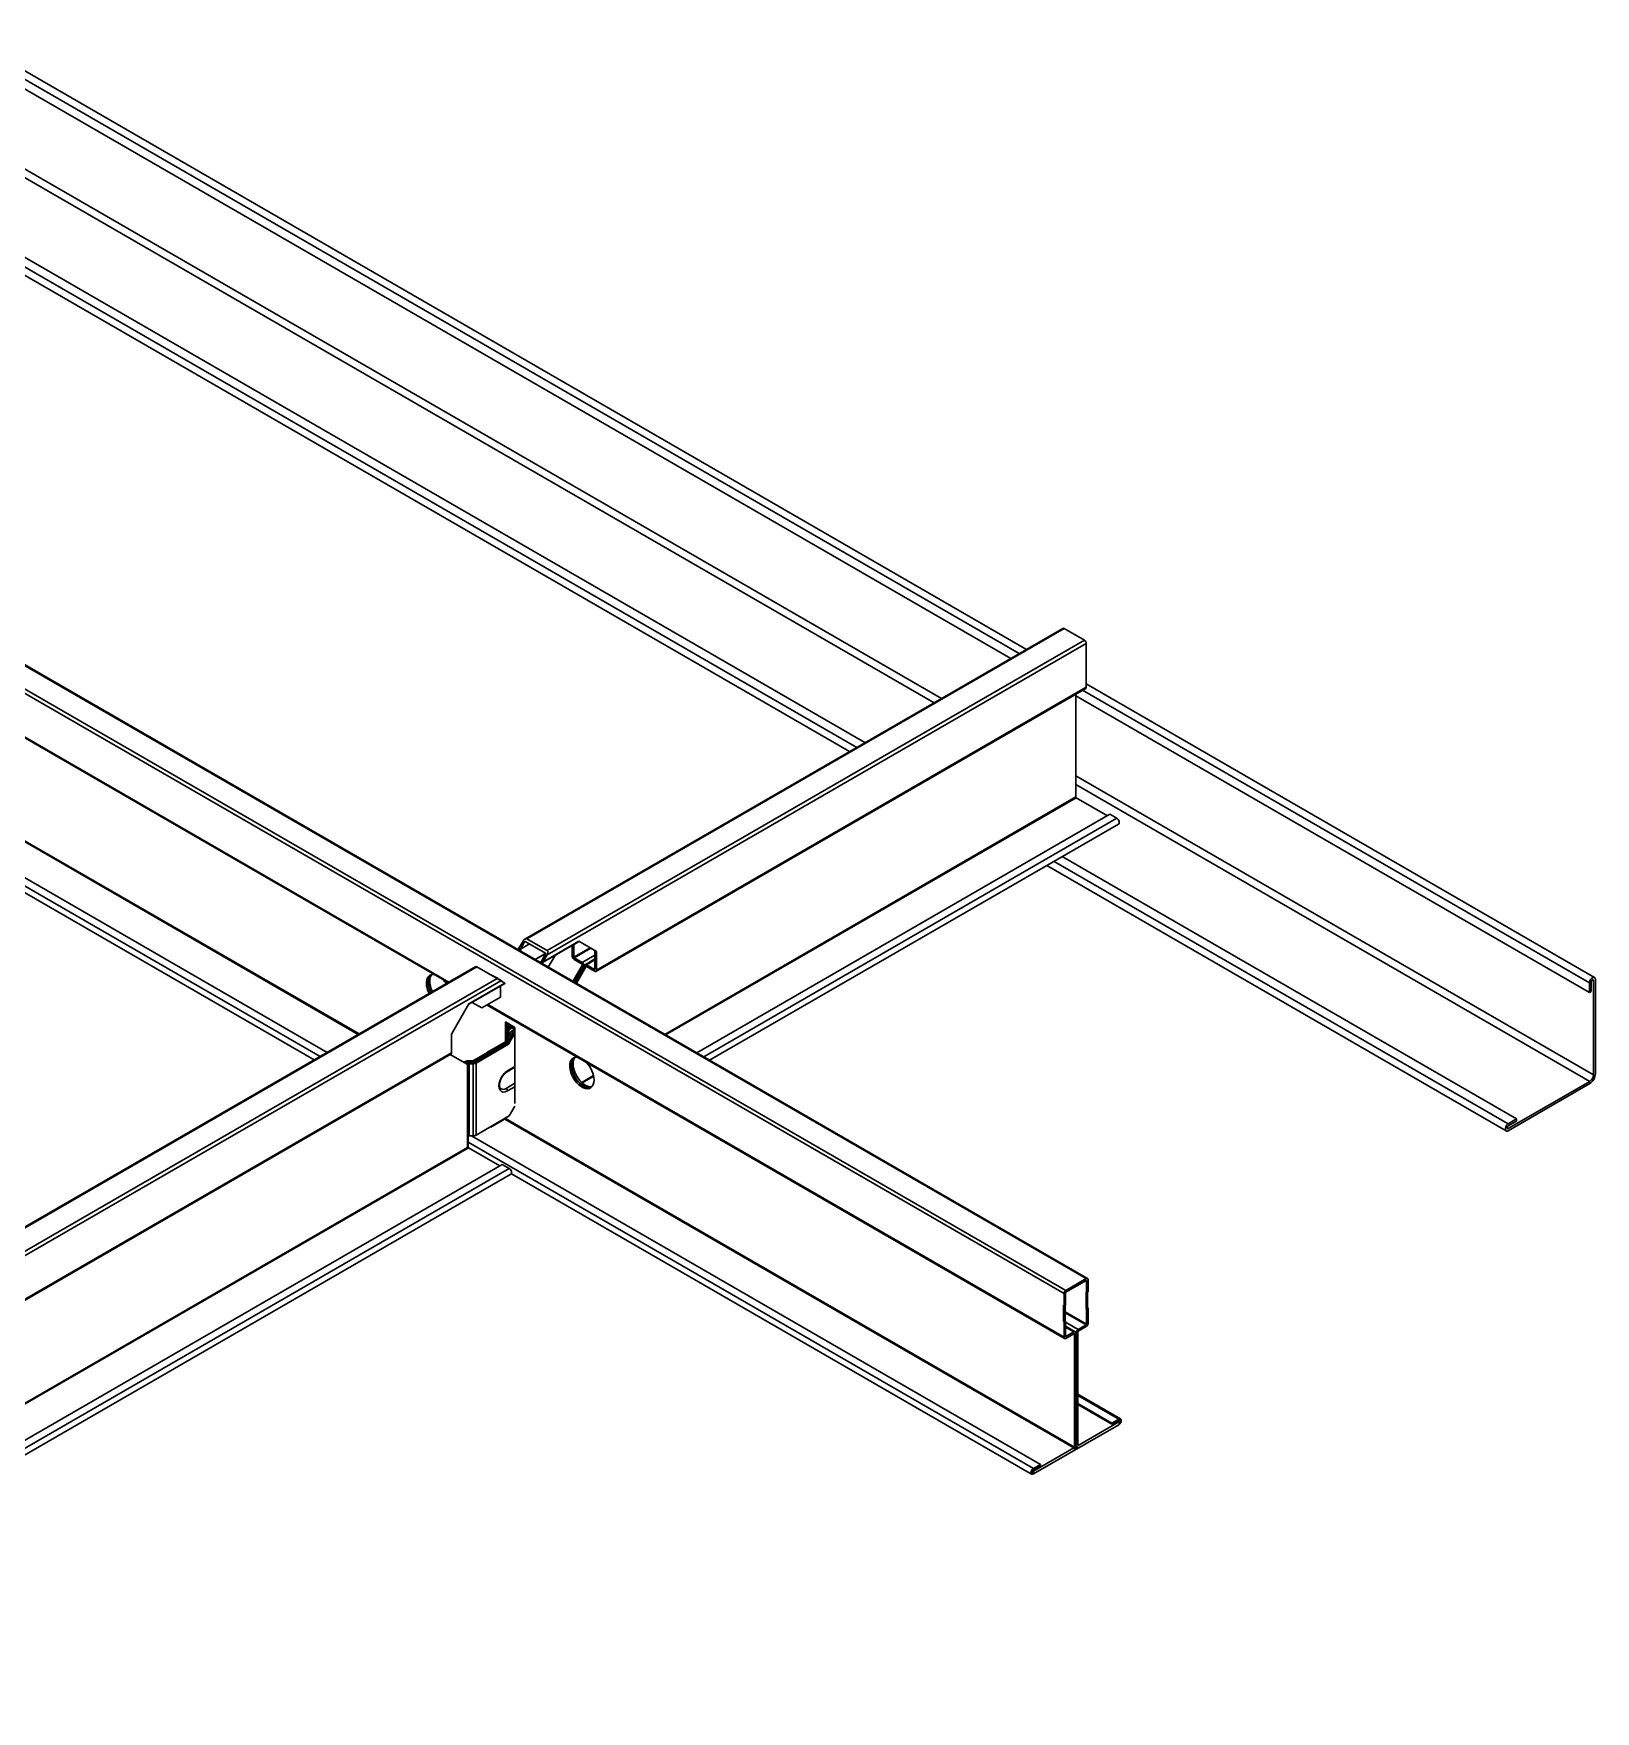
# Model space of a CAD drawing. Header units: millimetres. Extents: x -114 to 1795, y 14 to 1195.
# Drawn here: x 1501.7 to 1795.3, y 214.8 to 530.1 of the extents above; entities that cross this region are included whole.
import ezdxf

# ---------------------------------------------------------------- set-up
doc = ezdxf.new("R2010")
doc.units = ezdxf.units.MM
doc.layers.add('AM_VIS', color=7, linetype='Continuous', lineweight=30)

msp = doc.modelspace()

# ---------------------------------------------------------------- linework, layer by layer
at = {"layer": 'AM_VIS'}
for p, q in [((1487.82, 530.14), (1688.32, 414.38)), ((1485.92, 527.86), (1685.4, 412.69)), ((1486.5, 529.32), (1686.96, 413.59)), ((1672.38, 405.17), (1485.92, 512.83)), ((1485.92, 511.19), (1670.97, 404.36)), ((1479.96, 496.26), (1655.05, 395.17)), ((1481.32, 497.05), (1656.42, 395.96)), ((1482.88, 497.95), (1657.97, 396.86)), ((1386.01, 477.15), (1699.57, 296.11)), ((1386.15, 477.23), (1699.82, 296.13)), ((1381.48, 474.53), (1695.4, 293.29)), ((1382.19, 474.94), (1695.75, 293.9)), ((1390.74, 460.98), (1579.75, 351.86)), ((1390.85, 460.75), (1579.6, 351.77)), ((1387.56, 443.14), (1562.71, 342.02)), ((1387.63, 443.26), (1562.85, 342.1)), ((1555.53, 337.87), (1379.92, 439.26)), ((1381.23, 440.01), (1556.84, 338.63)), ((1379.6, 438.17), (1554.42, 337.23)), ((1594.04, 359.94), (1695.15, 418.32)), ((1594.39, 359.98), (1695.4, 418.3)), ((1699.22, 416.09), (1695.4, 418.3)), ((1598.21, 357.77), (1699.22, 416.09)), ((1598.21, 356.96), (1699.57, 415.48)), ((1699.57, 407.27), (1699.57, 415.48)), ((1607.37, 353.87), (1699.47, 407.04)), ((1607.47, 354.1), (1699.57, 407.27)), ((1699.57, 407.88), (1795.15, 352.7)), ((1697.63, 386.64), (1697.63, 405.98)), ((1697.63, 405.63), (1794.18, 349.89)), ((1698.88, 406.71), (1794.18, 351.68)), ((1794.96, 334.4), (1697.63, 390.6)), ((1697.63, 388.96), (1794.25, 333.18)), ((1620.35, 342.02), (1697.63, 386.64)), ((1620.49, 341.94), (1697.7, 386.51)), ((1703.57, 383.13), (1697.7, 386.51)), ((1626.36, 338.55), (1704.03, 383.39)), ((1705.34, 382.64), (1627.66, 337.79)), ((1705.34, 382.64), (1704.03, 383.39)), ((1628.77, 337.15), (1705.66, 381.54)), ((1695.08, 375.43), (1780.49, 326.12)), ((1692.16, 373.75), (1778.53, 323.88)), ((1693.52, 374.54), (1778.93, 325.23)), ((1592.91, 358.22), (1593.68, 359.57)), ((1594.39, 359.98), (1598.21, 357.77)), ((1592.91, 358.22), (1593.19, 358.06)), ((1593.97, 359.41), (1593.19, 358.06)), ((1593.19, 358.06), (1594.89, 359.04)), ((1593.97, 359.41), (1594.11, 359.49)), ((1597.93, 357.28), (1594.11, 359.49)), ((1595.95, 356.1), (1597.95, 357.26)), ((1597.95, 357.23), (1595.98, 356.09)), ((1597.15, 355.77), (1597.93, 357.12)), ((1597.34, 355.51), (1604.09, 359.4)), ((1597.43, 355.61), (1604.2, 359.52)), ((1598.21, 356.96), (1597.43, 355.61)), ((1598.43, 354.67), (1599.7, 356.86)), ((1602.95, 356.71), (1602.95, 358.74)), ((1603.23, 358.9), (1603.23, 356.55)), ((1603.23, 356.55), (1606.28, 358.31)), ((1603.3, 356.43), (1606.42, 358.23)), ((1603.3, 356.43), (1604.82, 355.55)), ((1604.2, 359.52), (1607.47, 357.62)), ((1604.82, 355.55), (1607.19, 356.92)), ((1607.19, 354.26), (1607.19, 357.79)), ((1607.47, 357.62), (1607.47, 354.1)), ((1381.76, 237.55), (1584.84, 354.8)), ((1382.12, 237.59), (1584.99, 354.71)), ((1584.84, 354.8), (1584.99, 354.71)), ((1588.8, 352.51), (1584.99, 354.71)), ((1597.15, 355.77), (1597.43, 355.61)), ((1603.07, 351.99), (1604.86, 355.08)), ((1604.82, 355.22), (1603.3, 356.1)), ((1605.14, 354.92), (1603.36, 351.83)), ((1603.43, 351.79), (1605.21, 354.87)), ((1605.49, 354.71), (1603.71, 351.62)), ((1604.88, 355.15), (1605.17, 354.98)), ((1605.14, 354.92), (1605.25, 354.98)), ((1605.25, 354.93), (1605.54, 354.77)), ((1605.35, 355.12), (1607.19, 356.19)), ((1605.49, 354.71), (1605.6, 354.77)), ((1605.6, 355.1), (1607.19, 356.02)), ((1605.6, 355.1), (1607.12, 354.22)), ((1607.12, 353.89), (1605.6, 354.77)), ((1607.12, 354.22), (1607.19, 354.26)), ((1385.94, 235.38), (1588.8, 352.51)), ((1385.94, 234.56), (1589.51, 352.1)), ((1583.52, 347.74), (1590.29, 351.65)), ((1583.52, 347.69), (1590.27, 351.58)), ((1588.77, 352.63), (1588.49, 352.8)), ((1588.8, 352.51), (1589.51, 352.1)), ((1589.22, 352.35), (1589.15, 352.31)), ((1589.57, 352.17), (1589.29, 352.34)), ((1589.48, 351.13), (1589.48, 349.02)), ((1590.29, 351.65), (1589.51, 352.1)), ((1794.18, 349.89), (1794.18, 351.68)), ((1794.54, 350.09), (1794.18, 349.89)), ((1794.54, 351.89), (1794.54, 350.09)), ((1794.75, 352.26), (1794.96, 352.13)), ((1794.96, 334.4), (1794.96, 352.13)), ((1795.31, 352.34), (1795.31, 334.61)), ((1580.25, 342.07), (1583.52, 347.74)), ((1583.5, 347.7), (1583.51, 347.69)), ((1584.14, 348.04), (1585.96, 346.99)), ((1589.48, 349.02), (1585.96, 346.99)), ((1586.93, 347.54), (1695.5, 284.86)), ((1587.07, 347.63), (1695.4, 285.08)), ((1590.4, 344.36), (1592.16, 343.34)), ((1590.4, 343.26), (1590.4, 344.36)), ((1590.68, 344.2), (1590.68, 343.42)), ((1590.75, 343.46), (1590.75, 344.16)), ((1591.03, 343.99), (1591.03, 343.63)), ((1580.25, 338.54), (1580.25, 342.07)), ((1590.4, 340.65), (1587, 338.69)), ((1591.53, 342.61), (1590.32, 340.52)), ((1590.4, 343.26), (1591.03, 343.63)), ((1590.4, 343.26), (1590.4, 340.65)), ((1590.68, 343.1), (1590.4, 343.26)), ((1590.61, 340.36), (1591.81, 342.44)), ((1591.31, 343.46), (1590.68, 343.1)), ((1590.68, 341.14), (1590.68, 343.1)), ((1591.88, 342.4), (1590.68, 340.32)), ((1590.75, 343.06), (1591.39, 343.42)), ((1590.75, 343.06), (1590.75, 341.26)), ((1591.03, 342.89), (1590.75, 343.06)), ((1590.96, 340.16), (1592.16, 342.24)), ((1591.03, 343.63), (1591.31, 343.46)), ((1591.67, 343.26), (1591.03, 342.89)), ((1591.03, 341.75), (1591.03, 342.89)), ((1591.31, 343.46), (1591.39, 343.42)), ((1591.39, 343.42), (1591.67, 343.26)), ((1591.53, 342.61), (1592.16, 342.97)), ((1591.81, 342.44), (1591.53, 342.61)), ((1591.67, 343.26), (1592.16, 342.97)), ((1592.16, 342.65), (1591.81, 342.44)), ((1591.88, 342.4), (1592.16, 342.57)), ((1592.16, 342.24), (1591.88, 342.4)), ((1592.16, 343.34), (1592.16, 329.05)), ((1395.09, 231.48), (1580.14, 338.32)), ((1395.2, 231.71), (1580.25, 338.54)), ((1583.18, 336.4), (1580.01, 338.24)), ((1590.32, 340.52), (1584.38, 337.1)), ((1590.68, 340.32), (1584.58, 336.8)), ((1584.67, 336.93), (1590.61, 340.36)), ((1584.87, 336.64), (1590.96, 340.16)), ((1587, 338.69), (1586.93, 338.57)), ((1587.07, 338.65), (1587, 338.69)), ((1590.32, 340.52), (1590.61, 340.36)), ((1590.68, 340.32), (1590.96, 340.16)), ((1582.76, 336.89), (1582.55, 336.77)), ((1582.83, 336.61), (1583.04, 336.73)), ((1582.96, 336.6), (1582.9, 336.56)), ((1583.04, 336.73), (1583.04, 336.64)), ((1583.24, 336.44), (1583.18, 336.4)), ((1583.24, 336.44), (1583.24, 320.76)), ((1584.1, 337.03), (1583.33, 337.03)), ((1583.33, 336.72), (1583.33, 336.8)), ((1583.33, 336.8), (1584.1, 336.8)), ((1584.3, 336.73), (1583.53, 336.73)), ((1583.53, 322.95), (1583.53, 336.5)), ((1583.53, 336.5), (1584.3, 336.5)), ((1584.1, 336.8), (1584.1, 336.73)), ((1584.3, 336.5), (1584.3, 322.95)), ((1584.67, 336.85), (1584.67, 336.93)), ((1584.87, 323.09), (1584.87, 336.64)), ((1590.7, 334.99), (1592.16, 335.83)), ((1592.16, 335.96), (1590.78, 335.17)), ((1590.5, 331.87), (1592.16, 332.83)), ((1590.5, 331.87), (1590.51, 331.87)), ((1592.16, 332.82), (1590.51, 331.87)), ((1590.78, 331.39), (1592.16, 332.18)), ((1604.71, 332.99), (1606.95, 334.28)), ((1604.82, 332.89), (1606.98, 334.14)), ((1778.93, 324.33), (1794.25, 333.18)), ((1794.25, 332.77), (1778.93, 323.92)), ((1592.16, 328.52), (1591.1, 326.69)), ((1591.1, 326.69), (1584.87, 323.09)), ((1587.64, 324.6), (1590.61, 326.32)), ((1590.25, 326.11), (1697.27, 264.33)), ((1590.4, 326.2), (1697.35, 264.45)), ((1590.62, 326.41), (1590.61, 326.32)), ((1778.93, 325.23), (1780.49, 326.12)), ((1780.49, 325.72), (1778.93, 324.82)), ((1780.49, 326.12), (1780.49, 325.72)), ((1583.38, 320.75), (1583.38, 322.94)), ((1689.64, 260.45), (1583.38, 321.79)), ((1584.3, 322.95), (1583.53, 322.95)), ((1584, 322.95), (1690.95, 261.2)), ((1587.64, 324.6), (1587.57, 324.64)), ((1778.72, 324.45), (1778.93, 324.33)), ((1408.07, 219.62), (1583.24, 320.76)), ((1408.21, 219.54), (1583.43, 320.7)), ((1589.3, 317.32), (1583.43, 320.7)), ((1414.08, 216.15), (1589.76, 317.58)), ((1591.07, 316.83), (1415.39, 215.4)), ((1416.5, 214.76), (1591.39, 315.73)), ((1591.07, 316.83), (1589.76, 317.58)), ((1591.49, 315.83), (1689.31, 259.35)), ((1695.68, 293.45), (1695.68, 291.15)), ((1695.75, 293.9), (1699.57, 296.11)), ((1699.57, 295.78), (1695.75, 293.58)), ((1699.56, 290.48), (1699.56, 293.59)), ((1699.56, 293.59), (1699.64, 293.44)), ((1699.57, 295.78), (1699.64, 295.74)), ((1699.64, 293.44), (1699.64, 295.74)), ((1699.64, 293.44), (1699.93, 293.6)), ((1699.84, 293.55), (1699.84, 290.65)), ((1699.93, 295.9), (1699.93, 293.6)), ((1695.32, 288.03), (1695.32, 291.14)), ((1695.32, 291.14), (1695.4, 290.99)), ((1695.4, 290.99), (1695.4, 293.29)), ((1695.4, 290.99), (1695.68, 291.15)), ((1695.6, 291.1), (1695.6, 288.2)), ((1699.56, 290.48), (1699.84, 290.65)), ((1699.64, 290.43), (1699.56, 290.48)), ((1699.93, 290.6), (1699.64, 290.43)), ((1699.64, 287.53), (1699.64, 290.43)), ((1699.84, 290.65), (1699.93, 290.6)), ((1699.93, 290.6), (1699.93, 287.7)), ((1695.32, 288.03), (1695.6, 288.2)), ((1695.4, 287.98), (1695.32, 288.03)), ((1695.68, 288.15), (1695.4, 287.98)), ((1695.4, 285.08), (1695.4, 287.98)), ((1695.6, 289.87), (1699.64, 287.53)), ((1695.6, 289.71), (1699.57, 287.41)), ((1695.6, 288.2), (1695.68, 288.15)), ((1695.68, 288.15), (1695.68, 285.25)), ((1695.68, 287.9), (1698.05, 286.53)), ((1695.68, 287.17), (1697.52, 286.11)), ((1695.68, 287), (1697.27, 286.08)), ((1698.05, 286.53), (1699.57, 287.41)), ((1699.57, 287.09), (1698.05, 286.21)), ((1695.68, 285.25), (1695.75, 285.21)), ((1695.75, 285.21), (1697.27, 286.08)), ((1697.27, 285.76), (1695.75, 284.88)), ((1697.27, 285.76), (1697.35, 285.72)), ((1697.35, 264.45), (1697.35, 285.72)), ((1697.62, 285.97), (1697.7, 285.92)), ((1697.63, 285.88), (1697.63, 264.61)), ((1697.7, 264.65), (1697.7, 285.92)), ((1697.98, 286.08), (1697.98, 264.82)), ((1697.98, 274.38), (1706.01, 269.75)), ((1697.98, 274.16), (1705.69, 269.71)), ((1697.98, 272.65), (1704.38, 268.96)), ((1697.98, 272.45), (1704.38, 268.75)), ((1705.69, 268.65), (1689.64, 259.39)), ((1698.05, 264.77), (1705.69, 269.18)), ((1704.38, 268.96), (1705.69, 269.71)), ((1705.69, 269.51), (1704.38, 268.75)), ((1704.38, 268.75), (1704.38, 268.96)), ((1705.41, 269.35), (1705.69, 269.18)), ((1705.69, 269.18), (1705.69, 268.86)), ((1689.64, 259.92), (1697.27, 264.33)), ((1697.27, 264), (1698.05, 264.45)), ((1697.62, 264.53), (1697.8, 264.42)), ((1697.63, 264.69), (1697.7, 264.65)), ((1697.98, 264.82), (1698.05, 264.77)), ((1689.35, 259.75), (1689.64, 259.59)), ((1689.44, 260.03), (1689.64, 259.92)), ((1689.64, 260.45), (1690.95, 261.2)), ((1690.95, 261), (1689.64, 260.24)), ((1689.64, 259.59), (1689.64, 259.92)), ((1690.95, 261.2), (1690.95, 261))]:
    msp.add_line(p, q, dxfattribs=at)
for centre, major_axis, start_param, end_param in [((1695.4, 417.89), (0.25, -0.433), 2.356194, 3.141593), ((1699.22, 415.68), (0.25, -0.433), 0.785398, 2.356194), ((1699.22, 407.48), (0.25, -0.433), 0, 0.785398), ((1697.7, 386.6), (0.05, -0.0866), 3.926991, 5.497787), ((1705.34, 382.1), (0.325, -0.563), 0, 2.356194), ((1594.04, 359.37), (0.354, 0.612), 0, 1.570796), ((1594.04, 359.37), (0.071, 0.122), 0, 1.570796), ((1597.86, 357.16), (0.071, 0.122), 4.712389, 6.283185), ((1597.86, 357.16), (0.354, 0.612), 4.712389, 6.283185), ((1603.3, 356.51), (0.25, -0.433), 3.926991, 5.497787), ((1603.3, 356.51), (0.05, -0.0866), 3.926991, 5.497787), ((1577.81, 350.32), (1.62, -2.81), 2.715122, 4.601832), ((1578.45, 350.69), (1.62, -2.81), 3.33868, 3.926991), ((1604.82, 355.14), (0.25, -0.433), 0.885574, 2.356194), ((1604.82, 355.14), (0.05, -0.0866), 1.309043, 2.356194), ((1604.78, 355.12), (0.071, 0.122), 4.712389, 5.236034), ((1604.78, 355.12), (0.354, 0.612), 4.712389, 4.812564), ((1605.56, 354.67), (0.354, 0.612), 1.470621, 1.570796), ((1605.6, 354.69), (0.25, -0.433), 2.356194, 3.826815), ((1605.56, 354.67), (0.071, 0.122), 1.047151, 1.570796), ((1605.6, 354.69), (0.05, -0.0866), 2.356194, 3.403346), ((1607.12, 354.3), (0.05, -0.0866), 5.497787, 7.068583), ((1607.12, 354.3), (0.25, -0.433), 5.497787, 7.068583), ((1578.09, 350.49), (1.62, -2.81), 3.228731, 3.926991), ((1578.09, 350.49), (1.62, -2.81), 3.926991, 4.601832), ((1578.16, 350.53), (1.62, -2.81), 3.250594, 3.926991), ((1578.16, 350.53), (1.62, -2.81), 3.926991, 4.601832), ((1578.45, 350.69), (1.62, -2.81), 3.926991, 4.601832), ((1577.81, 350.32), (1.62, -2.81), 1.681353, 1.997267), ((1794.75, 352.01), (0.4, 0.693), 5.497787, 8.63938), ((1794.75, 352.01), (0.15, 0.26), 5.497787, 8.63938), ((1579.89, 338.75), (0.25, -0.433), 0, 0.785398), ((1604.75, 334.77), (1.62, -2.81), 2.715122, 7.068583), ((1605.03, 334.93), (1.62, -2.81), 3.228731, 3.926991), ((1605.1, 334.97), (1.62, -2.81), 3.250594, 3.926991), ((1605.39, 335.14), (1.62, -2.81), 3.33868, 3.926991), ((1583.33, 336.57), (0.8, 0), 1.570796, 2.356194), ((1583.53, 336.27), (0.8, 0), 1.570796, 2.356194), ((1583.33, 336.57), (0.4, 0), 1.570796, 2.356194), ((1583.53, 336.27), (0.4, 0), 1.570796, 2.356194), ((1584.1, 337.26), (0.4, 0), 4.712389, 5.497787), ((1584.1, 337.26), (0.8, 0), 4.712389, 5.497787), ((1584.3, 336.97), (0.4, 0), 4.712389, 5.497787), ((1584.3, 336.97), (0.8, 0), 4.712389, 5.497787), ((1590.78, 333.28), (1.16, 2), 0.785398, 3.926991), ((1590.51, 335.33), (0.195, -0.338), 0, 0.785398), ((1605.03, 334.93), (1.62, -2.81), 3.926991, 6.196047), ((1605.1, 334.97), (1.62, -2.81), 3.926991, 6.174184), ((1605.39, 335.14), (1.62, -2.81), 3.926991, 6.086098), ((1604.75, 334.77), (1.62, -2.81), 0.785398, 1.997267), ((1794.25, 333.99), (0.75, 1.3), 3.926991, 5.497787), ((1794.25, 333.99), (0.5, 0.866), 3.926991, 5.497787), ((1590.5, 333.44), (0.96, 1.67), 3.14574, 3.926991), ((1590.51, 333.44), (0.96, 1.67), 3.141593, 3.926991), ((1590.51, 331.55), (0.195, -0.338), 0.785398, 2.356194), ((1778.93, 324.57), (0.4, 0.693), 0.785398, 3.926991), ((1583.53, 322.72), (0.4, 0), 1.570796, 1.929116), ((1584.3, 323.41), (0.8, 0), 4.712389, 5.497787), ((1778.93, 324.57), (0.15, 0.26), 0.785398, 3.926991), ((1583.43, 320.79), (0.05, -0.0866), 4.802353, 5.497787), ((1591.07, 316.3), (0.325, -0.563), 0, 2.356194), ((1695.75, 293.49), (0.25, 0.433), 0.785398, 2.356194), ((1695.75, 293.49), (0.05, 0.0866), 0.785398, 2.356194), ((1699.57, 295.7), (0.25, 0.433), 5.497787, 7.068583), ((1699.57, 295.7), (0.05, 0.0866), 5.497787, 7.068583), ((1699.57, 287.49), (0.25, 0.433), 3.926991, 5.497787), ((1699.57, 287.49), (0.05, 0.0866), 3.926991, 5.497787), ((1695.75, 285.29), (0.25, 0.433), 2.356194, 3.926991), ((1695.75, 285.29), (0.05, 0.0866), 2.356194, 3.926991), ((1697.27, 285.68), (0.25, 0.433), 5.497787, 7.068583), ((1697.27, 285.68), (0.05, 0.0866), 5.497787, 7.068583), ((1698.05, 286.13), (0.25, 0.433), 0.785398, 2.356194), ((1698.05, 286.13), (0.05, 0.0866), 0.785398, 2.356194), ((1705.69, 269.18), (0.325, 0.563), 3.926991, 7.068583), ((1705.69, 269.18), (0.2, 0.346), 3.926988, 7.068583), ((1697.27, 264.41), (0.25, 0.433), 3.926991, 5.497787), ((1697.27, 264.41), (0.05, 0.0866), 3.926991, 5.497787), ((1698.05, 264.86), (0.25, 0.433), 2.356194, 3.926991), ((1698.05, 264.86), (0.05, 0.0866), 2.356194, 3.926991), ((1689.64, 259.92), (0.325, 0.563), 0.785398, 3.926991), ((1689.64, 259.92), (0.2, 0.346), 0.785398, 3.926993)]:
    msp.add_ellipse(centre, major_axis=major_axis, ratio=0.57735, start_param=start_param, end_param=end_param, dxfattribs=at)
for points, degree, knots in [([(1592.98, 357.81), (1592.98, 357.84), (1592.97, 357.87), (1592.95, 357.97), (1592.93, 358.04), (1592.92, 358.12), (1592.91, 358.14), (1592.91, 358.19), (1592.91, 358.21), (1592.91, 358.22)], 3, [0.8065926, 0.8065926, 0.8065926, 0.8065926, 0.8340087, 0.8340087, 0.9170044, 0.9170044, 0.9585022, 0.9585022, 1, 1, 1, 1]), ([(1593.27, 357.65), (1593.26, 357.68), (1593.25, 357.7), (1593.23, 357.81), (1593.21, 357.87), (1593.2, 357.96), (1593.2, 357.98), (1593.19, 358.01), (1593.19, 358.02), (1593.19, 358.04), (1593.19, 358.05), (1593.19, 358.06)], 3, [0.8065926, 0.8065926, 0.8065926, 0.8065926, 0.8340087, 0.8340087, 0.9170044, 0.9170044, 0.9585022, 0.9585022, 0.9792511, 0.9792511, 1, 1, 1, 1]), ([(1604.09, 359.4), (1604.1, 359.41), (1604.12, 359.42), (1604.15, 359.44), (1604.17, 359.45), (1604.18, 359.48), (1604.19, 359.48), (1604.19, 359.5), (1604.2, 359.51), (1604.2, 359.52)], 3, [0.899618, 0.899618, 0.899618, 0.899618, 0.9170044, 0.9170044, 0.9585022, 0.9585022, 0.9792511, 0.9792511, 1, 1, 1, 1]), ([(1588.49, 352.8), (1588.36, 352.87), (1588.21, 352.95), (1587.82, 353.14), (1587.57, 353.25), (1587.31, 353.37), (1587.31, 353.37), (1587.3, 353.37)], 3, [0.2113249, 0.2113249, 0.2113249, 0.2113249, 0.3323425, 0.3323425, 0.4976429, 0.4976429, 0.5, 0.5, 0.5, 0.5]), ([(1596.85, 355.58), (1596.87, 355.59), (1596.9, 355.6), (1596.99, 355.63), (1597.05, 355.66), (1597.11, 355.7), (1597.12, 355.71), (1597.14, 355.74), (1597.15, 355.76), (1597.15, 355.77)], 3, [0.8065926, 0.8065926, 0.8065926, 0.8065926, 0.8340087, 0.8340087, 0.9170044, 0.9170044, 0.9585022, 0.9585022, 1, 1, 1, 1]), ([(1597.13, 355.42), (1597.16, 355.43), (1597.18, 355.44), (1597.28, 355.47), (1597.33, 355.5), (1597.39, 355.54), (1597.41, 355.55), (1597.42, 355.57), (1597.42, 355.58), (1597.43, 355.59), (1597.43, 355.6), (1597.43, 355.61)], 3, [0.8065926, 0.8065926, 0.8065926, 0.8065926, 0.8340087, 0.8340087, 0.9170044, 0.9170044, 0.9585022, 0.9585022, 0.9792511, 0.9792511, 1, 1, 1, 1]), ([(1589.12, 352.32), (1589.12, 352.34), (1589.12, 352.36), (1589.1, 352.39), (1589.08, 352.41), (1589.02, 352.47), (1588.96, 352.51), (1588.75, 352.65), (1588.55, 352.75), (1588.1, 352.97), (1587.85, 353.09), (1587.59, 353.21), (1587.59, 353.21), (1587.58, 353.21)], 3, [0, 0, 0, 0, 0.0419883, 0.0419883, 0.0839766, 0.0839766, 0.1679531, 0.1679531, 0.3323425, 0.3323425, 0.4976429, 0.4976429, 0.5, 0.5, 0.5, 0.5]), ([(1589.22, 352.35), (1589.23, 352.35), (1589.24, 352.35), (1589.29, 352.34), (1589.34, 352.3), (1589.46, 352.19), (1589.53, 352.12), (1589.6, 352.05), (1589.6, 352.05), (1589.6, 352.05)], 3, [0.1003819, 0.1003819, 0.1003819, 0.1003819, 0.1679531, 0.1679531, 0.3323425, 0.3323425, 0.4976429, 0.4976429, 0.5, 0.5, 0.5, 0.5]), ([(1589.57, 352.17), (1589.6, 352.15), (1589.64, 352.12), (1589.75, 352.03), (1589.81, 351.96), (1589.88, 351.89), (1589.88, 351.89), (1589.88, 351.88)], 3, [0.2113249, 0.2113249, 0.2113249, 0.2113249, 0.3323425, 0.3323425, 0.4976429, 0.4976429, 0.5, 0.5, 0.5, 0.5]), ([(1590.27, 351.58), (1590.27, 351.58), (1590.27, 351.59), (1590.28, 351.59), (1590.28, 351.6), (1590.29, 351.62), (1590.29, 351.63), (1590.29, 351.65)], 3, [0.8996181, 0.8996181, 0.8996181, 0.8996181, 0.9170044, 0.9170044, 0.9585022, 0.9585022, 1, 1, 1, 1]), ([(1583.51, 347.69), (1583.52, 347.69), (1583.52, 347.69), (1583.52, 347.69), (1583.52, 347.7), (1583.52, 347.71), (1583.52, 347.72), (1583.52, 347.73), (1583.52, 347.74), (1583.52, 347.74)], 3, [0.8807921, 0.8807921, 0.8807921, 0.8807921, 0.9170044, 0.9170044, 0.9585022, 0.9585022, 0.9792511, 0.9792511, 1, 1, 1, 1]), ([(1589.55, 331.77), (1589.51, 331.79), (1589.48, 331.82), (1589.45, 331.85), (1589.42, 331.88), (1589.39, 331.92), (1589.37, 331.97), (1589.34, 332.02), (1589.32, 332.08), (1589.31, 332.13), (1589.29, 332.17), (1589.28, 332.23), (1589.27, 332.28), (1589.27, 332.34), (1589.26, 332.4), (1589.26, 332.47), (1589.26, 332.53), (1589.26, 332.6), (1589.27, 332.66), (1589.28, 332.73), (1589.29, 332.8), (1589.3, 332.88), (1589.31, 332.95), (1589.33, 333.03), (1589.35, 333.1), (1589.37, 333.18), (1589.4, 333.26), (1589.42, 333.34), (1589.45, 333.42), (1589.48, 333.5), (1589.52, 333.58), (1589.55, 333.66), (1589.59, 333.73), (1589.63, 333.81), (1589.68, 333.89), (1589.72, 333.97), (1589.77, 334.04), (1589.82, 334.12), (1589.87, 334.19), (1589.92, 334.26), (1589.97, 334.33), (1590.03, 334.4), (1590.08, 334.46), (1590.14, 334.52), (1590.19, 334.58), (1590.25, 334.64), (1590.31, 334.7), (1590.37, 334.75), (1590.42, 334.8), (1590.48, 334.84), (1590.54, 334.89), (1590.6, 334.92), (1590.65, 334.96), (1590.7, 334.99)], 1, [2.356194, 2.356194, 2.415099, 2.474004, 2.532909, 2.591814, 2.650719, 2.709624, 2.768529, 2.827433, 2.86993, 2.912426, 2.954922, 2.997419, 3.039915, 3.082412, 3.124908, 3.165828, 3.206749, 3.247669, 3.28859, 3.32951, 3.370431, 3.411351, 3.4531, 3.494848, 3.536596, 3.578344, 3.620092, 3.66184, 3.703588, 3.746025, 3.788462, 3.830899, 3.873336, 3.915773, 3.95821, 4.000647, 4.043231, 4.085816, 4.128401, 4.170986, 4.213571, 4.256156, 4.29874, 4.340888, 4.383035, 4.425183, 4.46733, 4.509477, 4.551625, 4.593772, 4.633311, 4.67285, 4.712389, 4.712389]), ([(1583.38, 320.75), (1583.38, 320.75), (1583.37, 320.75), (1583.31, 320.76), (1583.27, 320.76), (1583.24, 320.76)], 3, [0.7701779, 0.7701779, 0.7701779, 0.7701779, 0.8004207, 0.8004207, 0.9500593, 0.9500593, 0.9500593, 0.9500593])]:
    msp.add_open_spline(points, degree=degree, knots=knots, dxfattribs=at)

doc.saveas('drawing.dxf')
